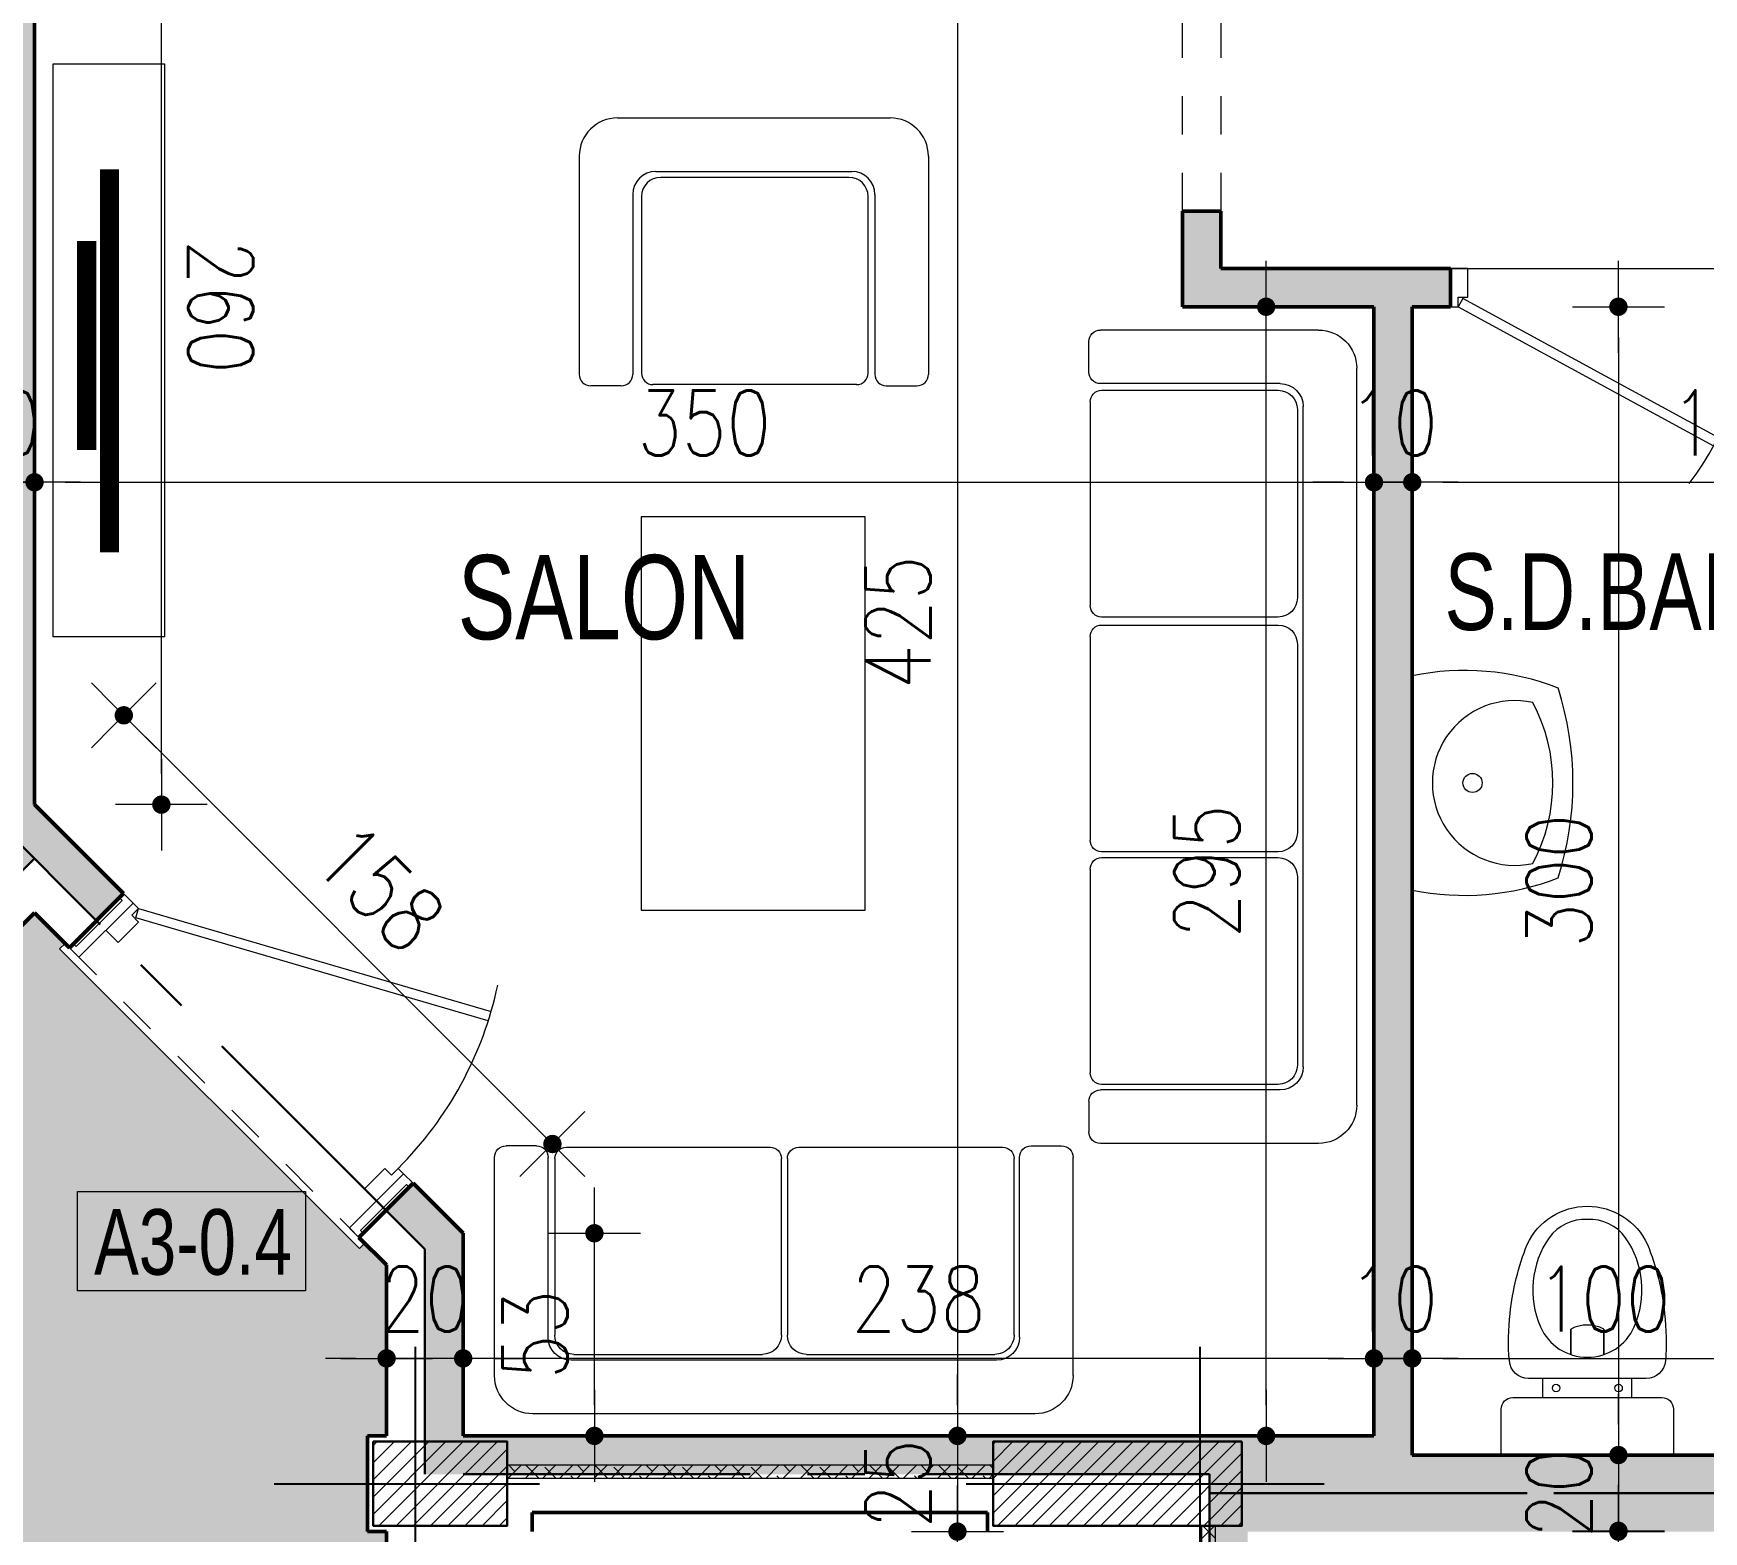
# Model space of a CAD drawing. Header units: millimetres. Extents: x 906 to 2589, y -1235 to -637.
# Drawn here: x 2558.04 to 2562.404, y -1218.864 to -1214.95 of the extents above; entities that cross this region are included whole.
import ezdxf
from ezdxf.enums import TextEntityAlignment as Align

# ---------------------------------------------------------------- set-up
doc = ezdxf.new("R2010")
doc.units = ezdxf.units.MM
doc.linetypes.add('AXES', pattern=[2, 1.25, -0.25, 0.25, -0.25])
doc.linetypes.add('HIDDEN', pattern=[0.375, 0.25, -0.125])
doc.layers.get('DEFPOINTS').update_dxf_attribs({"color": 255, "lineweight": 13})
for name, color, linetype, lineweight in [('A-signe', 7, 'Continuous', 9), ('APPUITS', 7, 'Continuous', 18), ('AXE LIMITE', 1, 'AXES', 30), ('DIM.', 4, 'Continuous', 25), ('DOUBLE CLOISON', 41, 'Continuous', 13), ('HALL + COULOIR -HATCH', 71, 'Continuous', 15), ('interrompu', 7, 'HIDDEN', 15), ('MENUISERIE', 7, 'Continuous', 13), ('MEUBLE', 35, 'Continuous', 15), ('MUR 0.5', 7, 'Continuous', 50), ('POTEAUX ARCH', 7, 'Continuous', 30), ('POTEAUX HACHURE', 7, 'Continuous', 15), ('SANITAIRE', 7, 'Continuous', 15), ('TEXTE', 7, 'Continuous', 20)]:
    doc.layers.add(name, color=color, linetype=linetype, lineweight=lineweight)
for name, color, linetype in [('AXE', 7, 'AXES'), ('TEINTE 1', 30, 'Continuous'), ('TEINTE 2', 3, 'Continuous'), ('TEINTE 6', 181, 'Continuous'), ('TEINTE SC', 254, 'Continuous')]:
    doc.layers.add(name, color=color, linetype=linetype)
doc.styles.add('atef', font='romans.shx', dxfattribs={"width": 0.8})
doc.styles.add('STYLE4', font='swisscl.ttf')
doc.dimstyles.new('COTEXT', dxfattribs={"dimscale": 0, "dimtxt": 0.17, "dimasz": 0.08, "dimexe": 0.015, "dimexo": 0.015, "dimgap": 0.07, "dimtad": 1, "dimdec": 0, "dimlfac": 100, "dimzin": 0, "dimdsep": 46, "dimtxsty": 'atef', "dimblk": 'SIG2', "dimcen": 0.15, "dimse1": 1, "dimse2": 1, "dimclrd": 256, "dimclre": 6, "dimclrt": 2, "dimadec": 0, "dimazin": 0, "dimtfac": 0.5, "dimtdec": 0, "dimtix": 1, "dimtmove": 2, "dimatfit": 1, "dimldrblk": 'SIG2', "dimfxl": 0.18, "dimtolj": 1, "dimtzin": 0, "dimlwd": 18, "dimarcsym": 0})

# ---------------------------------------------------------------- blocks, each defined once
blk = doc.blocks.new('PORTE')
at = {"layer": 'MENUISERIE'}
for p, q in [((0.02, 0), (0.8619, 0.4613)), ((0.8736, 0.4392), (0.0325, -0.0217)), ((0.0325, -0.0217), (0.02, 0))]:
    blk.add_line(p, q, dxfattribs=at)
for points in [[(0, 0), (0.02, 0), (0.02, -0.025), (0.045, -0.025), (0.045, -0.1), (0, -0.1)], [(1, 0), (0.98, 0), (0.98, -0.025), (0.955, -0.025), (0.955, -0.1), (1, -0.1)]]:
    blk.add_lwpolyline(points, dxfattribs=at)
blk.add_arc((0.02, 0), 0.96, 360, 32.9567, dxfattribs=at)
blk = doc.blocks.new('PORTE 1.00')
at = {"layer": 'MENUISERIE'}
blk.add_blockref('PORTE', (0, 0), dxfattribs=at)
blk = doc.blocks.new('P - 0.80')
at = {"layer": 'MENUISERIE'}
for points in [[(-0.6991, 0.3412), (-0.0325, -0.0217), (-0.02, 0), (-0.6875, 0.3633)], [(-0.8, 0), (-0.78, 0), (-0.78, -0.025), (-0.755, -0.025), (-0.755, -0.1), (-0.8, -0.1)], [(0, 0), (-0.02, 0), (-0.02, -0.025), (-0.045, -0.025), (-0.045, -0.1), (0, -0.1)]]:
    blk.add_lwpolyline(points, dxfattribs=at)
blk.add_arc((-0.02, 0), 0.76, 142.5454, 180, dxfattribs=at)
blk = doc.blocks.new('CUVETTE -2')
at = {"layer": 'SANITAIRE'}
for p, q in [((0.1089, 0.15), (0.1089, 0.2)), ((0.3411, 0.15), (0.3411, 0.2))]:
    blk.add_line(p, q, dxfattribs=at)
at = {"layer": 'SANITAIRE', "flags": 128}
for points in [[(0.068, 0.5503, -0.290899), (0.225, 0.6501)], [(0.225, 0.6154, 0.251168), (0.1249, 0.5678)], [(0.225, 0.6501, -0.290899), (0.382, 0.5503)], [(0.3251, 0.5678, 0.251168), (0.225, 0.6154)], [(0.1249, 0.5678, 0.259575), (0.1024, 0.335)], [(0.3476, 0.335, 0.259575), (0.3251, 0.5678)], [(0.0232, 0.3699, -0.068521), (0.068, 0.5503)], [(0.382, 0.5503, -0.068521), (0.4268, 0.3699)], [(0.0212, 0.2458, -0.05039), (0.0232, 0.3699)], [(0.4268, 0.3699, -0.05039), (0.4288, 0.2458)], [(0.1024, 0.335, 0.300692), (0.225, 0.2557)], [(0.225, 0.2557, 0.300692), (0.3476, 0.335)], [(0.379, 0.2), (0.071, 0.2, -0.39005), (0.0212, 0.2458)], [(0.4288, 0.2458, -0.39005), (0.379, 0.2)], [(0.45, 0), (0, 0), (0, 0.12, -0.414214), (0.03, 0.15)], [(0.03, 0.15), (0.42, 0.15, -0.414214), (0.45, 0.12)]]:
    blk.add_lwpolyline(points, format="xyb", dxfattribs=at)
at = {"layer": 'SANITAIRE'}
for points in [[(0.1819, 0.3292), (0.1819, 0.3292), (0.1819, 0.2625), (0.1819, 0.2625)], [(0.2681, 0.3292), (0.2681, 0.3292), (0.2681, 0.2625), (0.2681, 0.2625)]]:
    blk.add_lwpolyline(points, close=True, dxfattribs=at)
at = {"layer": 'SANITAIRE', "flags": 128}
blk.add_lwpolyline([(0.45, 0.12), (0.45, 0)], dxfattribs=at)
at = {"layer": 'SANITAIRE'}
for centre in [(0.1434, 0.175), (0.3066, 0.175)]:
    blk.add_circle(centre, 0.00977, dxfattribs=at)
blk.add_arc((0.225, 0.246), 0.0937, 62.6078, 117.3922, dxfattribs=at)
blk = doc.blocks.new('L.MAIN 56-46')
at = {"layer": 'SANITAIRE', "linetype": 'Continuous'}
blk.add_line((0, 0), (0, 0.56), dxfattribs=at)
blk.add_circle((-0.1575, 0.28), 0.025, dxfattribs=at)
for centre, radius, start, end in [((-0.1365, -0.1054), 0.6792, 78.4082, 111.1055), ((0.3903, 0.2801), 0.8103, 162.1661, 197.8338), ((0.0788, 0.28), 0.4463, 151.9275, 208.0725), ((-0.2678, 0.28), 0.2153, 257.3196, 102.6804), ((-0.1365, 0.6605), 0.6744, 248.7374, 281.6753)]:
    blk.add_arc(centre, radius, start, end, dxfattribs=at)
blk = doc.blocks.new('SIG2')
at = {"layer": 'A-signe'}
for p, q in [((0, 1.5), (0, 0.5)), ((-1.5, 0), (-0.5, 0)), ((-0.5, 0), (0.5, 0)), ((0, 0.5), (0, -0.5)), ((0.5, 0), (1.5, 0)), ((0, -0.5), (0, -1.5))]:
    blk.add_line(p, q, dxfattribs=at)
at = {"layer": 'A-signe', "const_width": 0.3}
blk.add_lwpolyline([(-0.15, 0, 1), (0.15, 0, 1)], format="xyb", close=True, dxfattribs=at)
blk = doc.blocks.new('*D1092')
at = {"layer": 'DEFPOINTS', "color": 0, "transparency": 16777216}
for p in [(2560.4543, -1214.364), (2560.4544, -1218.614), (2560.4544, -1218.614)]:
    blk.add_point(p, dxfattribs=at)
at = {"layer": 'DIM.', "lineweight": 18, "transparency": 16777216}
blk.add_line((2560.4544, -1214.444), (2560.4544, -1218.534), dxfattribs=at)
at = {"layer": 'DIM.', "lineweight": 18, "transparency": 16777216, "xscale": 0.08, "yscale": 0.08, "zscale": 0.08}
for p, rotation in [((2560.4544, -1214.364), 90), ((2560.4544, -1218.614), 270)]:
    blk.add_blockref('SIG2', p, dxfattribs=dict(at, rotation=rotation))
at = {"layer": 'DIM.', "color": 2, "transparency": 16777216, "insert": (2560.2994, -1216.489), "char_height": 0.17, "attachment_point": 5, "rotation": 90, "style": 'atef'}
blk.add_mtext('\\A1;425', dxfattribs=at)
blk = doc.blocks.new('*D1099')
at = {"layer": 'DEFPOINTS', "color": 0, "transparency": 16777216}
for p in [(2562.2757, -1215.664), (2561.0779, -1218.664), (2562.1815, -1218.664)]:
    blk.add_point(p, dxfattribs=at)
at = {"layer": 'DIM.', "lineweight": 18, "transparency": 16777216}
blk.add_line((2562.1815, -1215.744), (2562.1815, -1218.584), dxfattribs=at)
at = {"layer": 'DIM.', "lineweight": 18, "transparency": 16777216, "xscale": 0.08, "yscale": 0.08, "zscale": 0.08}
for p, rotation in [((2562.1815, -1215.664), 90), ((2562.1815, -1218.664), 270)]:
    blk.add_blockref('SIG2', p, dxfattribs=dict(at, rotation=rotation))
at = {"layer": 'DIM.', "color": 2, "transparency": 16777216, "insert": (2562.0265, -1217.164), "char_height": 0.17, "attachment_point": 5, "rotation": 90, "style": 'atef'}
blk.add_mtext('\\A1;300', dxfattribs=at)
blk = doc.blocks.new('*D1100')
at = {"layer": 'DEFPOINTS', "color": 0, "transparency": 16777216}
for p in [(2561.6009, -1218.664), (2561.6618, -1218.864), (2562.1815, -1218.864)]:
    blk.add_point(p, dxfattribs=at)
at = {"layer": 'DIM.', "lineweight": 18, "transparency": 16777216}
for p, q in [((2562.1815, -1218.584), (2562.1815, -1218.504)), ((2562.1815, -1218.664), (2562.1815, -1218.864)), ((2562.1815, -1218.944), (2562.1815, -1219.024))]:
    blk.add_line(p, q, dxfattribs=at)
at = {"layer": 'DIM.', "lineweight": 18, "transparency": 16777216, "xscale": 0.08, "yscale": 0.08, "zscale": 0.08}
for p, rotation in [((2562.1815, -1218.664), 270), ((2562.1815, -1218.864), 90)]:
    blk.add_blockref('SIG2', p, dxfattribs=dict(at, rotation=rotation))
at = {"layer": 'DIM.', "color": 2, "transparency": 16777216, "insert": (2562.0265, -1218.764), "char_height": 0.17, "attachment_point": 5, "rotation": 90, "style": 'atef'}
blk.add_mtext('\\A1;20', dxfattribs=at)
blk = doc.blocks.new('*D1101')
at = {"layer": 'DEFPOINTS', "color": 0, "transparency": 16777216}
for p in [(2561.6618, -1218.862), (2562.1815, -1222.9741), (2564.3397, -1222.9741)]:
    blk.add_point(p, dxfattribs=at)
at = {"layer": 'DIM.', "lineweight": 18, "transparency": 16777216}
blk.add_line((2562.1815, -1218.942), (2562.1815, -1222.8941), dxfattribs=at)
at = {"layer": 'DIM.', "lineweight": 18, "transparency": 16777216, "xscale": 0.08, "yscale": 0.08, "zscale": 0.08}
for p, rotation in [((2562.1815, -1218.862), 90), ((2562.1815, -1222.9741), 270)]:
    blk.add_blockref('SIG2', p, dxfattribs=dict(at, rotation=rotation))
at = {"layer": 'DIM.', "color": 2, "transparency": 16777216, "insert": (2562.0265, -1220.9181), "char_height": 0.17, "attachment_point": 5, "rotation": 90, "style": 'atef'}
blk.add_mtext('\\A1;411', dxfattribs=at)
blk = doc.blocks.new('*D1219')
at = {"layer": 'DEFPOINTS', "color": 0, "transparency": 16777216}
for p in [(2558.0428, -1216.1226), (2557.8428, -1216.4353), (2558.0428, -1216.497)]:
    blk.add_point(p, dxfattribs=at)
at = {"layer": 'DIM.', "lineweight": 18, "transparency": 16777216}
for p, q in [((2557.7628, -1216.1226), (2557.6828, -1216.1226)), ((2557.8428, -1216.1226), (2558.0428, -1216.1226)), ((2558.1228, -1216.1226), (2558.2028, -1216.1226))]:
    blk.add_line(p, q, dxfattribs=at)
at = {"layer": 'DIM.', "lineweight": 18, "transparency": 16777216, "xscale": 0.08, "yscale": 0.08, "zscale": 0.08}
blk.add_blockref('SIG2', (2557.8428, -1216.1226), dxfattribs=at)
at = {"layer": 'DIM.', "lineweight": 18, "transparency": 16777216, "xscale": 0.08, "yscale": 0.08, "zscale": 0.08, "rotation": 180}
blk.add_blockref('SIG2', (2558.0428, -1216.1226), dxfattribs=at)
at = {"layer": 'DIM.', "color": 2, "transparency": 16777216, "insert": (2557.9428, -1215.9676), "char_height": 0.17, "attachment_point": 5, "style": 'atef'}
blk.add_mtext('\\A1;20', dxfattribs=at)
blk = doc.blocks.new('*D1220')
at = {"layer": 'DEFPOINTS', "color": 0, "transparency": 16777216}
for p in [(2561.5428, -1215.664), (2561.5428, -1216.1226), (2558.0428, -1216.497)]:
    blk.add_point(p, dxfattribs=at)
at = {"layer": 'DIM.', "lineweight": 18, "transparency": 16777216}
blk.add_line((2558.1228, -1216.1226), (2561.4628, -1216.1226), dxfattribs=at)
at = {"layer": 'DIM.', "lineweight": 18, "transparency": 16777216, "xscale": 0.08, "yscale": 0.08, "zscale": 0.08, "rotation": 180}
blk.add_blockref('SIG2', (2558.0428, -1216.1226), dxfattribs=at)
at = {"layer": 'DIM.', "lineweight": 18, "transparency": 16777216, "xscale": 0.08, "yscale": 0.08, "zscale": 0.08}
blk.add_blockref('SIG2', (2561.5428, -1216.1226), dxfattribs=at)
at = {"layer": 'DIM.', "color": 2, "transparency": 16777216, "insert": (2559.7928, -1215.9676), "char_height": 0.17, "attachment_point": 5, "style": 'atef'}
blk.add_mtext('\\A1;350', dxfattribs=at)
blk = doc.blocks.new('*D1221')
at = {"layer": 'DEFPOINTS', "color": 0, "transparency": 16777216}
for p in [(2561.5428, -1215.664), (2561.6428, -1215.664), (2561.6428, -1216.1226)]:
    blk.add_point(p, dxfattribs=at)
at = {"layer": 'DIM.', "lineweight": 18, "transparency": 16777216}
for p, q in [((2561.4628, -1216.1226), (2561.3828, -1216.1226)), ((2561.5428, -1216.1226), (2561.6428, -1216.1226)), ((2561.7228, -1216.1226), (2561.8028, -1216.1226))]:
    blk.add_line(p, q, dxfattribs=at)
at = {"layer": 'DIM.', "lineweight": 18, "transparency": 16777216, "xscale": 0.08, "yscale": 0.08, "zscale": 0.08}
blk.add_blockref('SIG2', (2561.5428, -1216.1226), dxfattribs=at)
at = {"layer": 'DIM.', "lineweight": 18, "transparency": 16777216, "xscale": 0.08, "yscale": 0.08, "zscale": 0.08, "rotation": 180}
blk.add_blockref('SIG2', (2561.6428, -1216.1226), dxfattribs=at)
at = {"layer": 'DIM.', "color": 2, "transparency": 16777216, "insert": (2561.5928, -1215.9676), "char_height": 0.17, "attachment_point": 5, "style": 'atef'}
blk.add_mtext('\\A1;10', dxfattribs=at)
blk = doc.blocks.new('*D1146')
at = {"layer": 'DEFPOINTS', "color": 0, "transparency": 16777216}
for p in [(2562.6428, -1218.4115), (2561.6428, -1218.664), (2562.6428, -1218.664)]:
    blk.add_point(p, dxfattribs=at)
at = {"layer": 'DIM.', "lineweight": 18, "transparency": 16777216}
blk.add_line((2561.7228, -1218.4115), (2562.5628, -1218.4115), dxfattribs=at)
at = {"layer": 'DIM.', "lineweight": 18, "transparency": 16777216, "xscale": 0.08, "yscale": 0.08, "zscale": 0.08, "rotation": 180}
blk.add_blockref('SIG2', (2561.6428, -1218.4115), dxfattribs=at)
at = {"layer": 'DIM.', "lineweight": 18, "transparency": 16777216, "xscale": 0.08, "yscale": 0.08, "zscale": 0.08}
blk.add_blockref('SIG2', (2562.6428, -1218.4115), dxfattribs=at)
at = {"layer": 'DIM.', "color": 2, "transparency": 16777216, "insert": (2562.1428, -1218.2565), "char_height": 0.17, "attachment_point": 5, "style": 'atef'}
blk.add_mtext('\\A1;100', dxfattribs=at)
blk = doc.blocks.new('*D1151')
at = {"layer": 'DEFPOINTS', "color": 0, "transparency": 16777216}
for p in [(2560.654, -1218.614), (2560.4544, -1218.864), (2560.654, -1218.864)]:
    blk.add_point(p, dxfattribs=at)
at = {"layer": 'DIM.', "lineweight": 18, "transparency": 16777216}
for p, q in [((2560.4544, -1218.534), (2560.4544, -1218.454)), ((2560.4544, -1218.614), (2560.4544, -1218.864)), ((2560.4544, -1218.944), (2560.4544, -1219.024))]:
    blk.add_line(p, q, dxfattribs=at)
at = {"layer": 'DIM.', "lineweight": 18, "transparency": 16777216, "xscale": 0.08, "yscale": 0.08, "zscale": 0.08}
for p, rotation in [((2560.4544, -1218.614), 270), ((2560.4544, -1218.864), 90)]:
    blk.add_blockref('SIG2', p, dxfattribs=dict(at, rotation=rotation))
at = {"layer": 'DIM.', "color": 2, "transparency": 16777216, "insert": (2560.2994, -1218.739), "char_height": 0.17, "attachment_point": 5, "rotation": 90, "style": 'atef'}
blk.add_mtext('\\A1;25', dxfattribs=at)
blk = doc.blocks.new('*D1281')
at = {"layer": 'DEFPOINTS', "color": 0, "transparency": 16777216}
for p in [(2563.3428, -1216.1226), (2561.6428, -1216.4564), (2563.3428, -1216.4564)]:
    blk.add_point(p, dxfattribs=at)
at = {"layer": 'DIM.', "lineweight": 18, "transparency": 16777216}
blk.add_line((2561.7228, -1216.1226), (2563.2628, -1216.1226), dxfattribs=at)
at = {"layer": 'DIM.', "lineweight": 18, "transparency": 16777216, "xscale": 0.08, "yscale": 0.08, "zscale": 0.08, "rotation": 180}
blk.add_blockref('SIG2', (2561.6428, -1216.1226), dxfattribs=at)
at = {"layer": 'DIM.', "lineweight": 18, "transparency": 16777216, "xscale": 0.08, "yscale": 0.08, "zscale": 0.08}
blk.add_blockref('SIG2', (2563.3428, -1216.1226), dxfattribs=at)
at = {"layer": 'DIM.', "color": 2, "transparency": 16777216, "insert": (2562.4928, -1215.9676), "char_height": 0.17, "attachment_point": 5, "style": 'atef'}
blk.add_mtext('\\A1;170', dxfattribs=at)
blk = doc.blocks.new('*D1168')
at = {"layer": 'DEFPOINTS', "color": 0, "transparency": 16777216}
for p in [(2560.4544, -1218.864), (2560.4944, -1218.864), (2560.4943, -1220.664)]:
    blk.add_point(p, dxfattribs=at)
at = {"layer": 'DIM.', "lineweight": 18, "transparency": 16777216}
blk.add_line((2560.4544, -1220.584), (2560.4544, -1218.944), dxfattribs=at)
at = {"layer": 'DIM.', "lineweight": 18, "transparency": 16777216, "xscale": 0.08, "yscale": 0.08, "zscale": 0.08}
for p, rotation in [((2560.4544, -1218.864), 90), ((2560.4544, -1220.664), 270)]:
    blk.add_blockref('SIG2', p, dxfattribs=dict(at, rotation=rotation))
at = {"layer": 'DIM.', "color": 2, "transparency": 16777216, "insert": (2560.2994, -1219.764), "char_height": 0.17, "attachment_point": 5, "rotation": 90, "style": 'atef'}
blk.add_mtext('\\A1;180', dxfattribs=at)
blk = doc.blocks.new('*D1314')
at = {"layer": 'DEFPOINTS', "color": 0, "transparency": 16777216}
for p in [(2561.5428, -1218.4115), (2561.5428, -1218.614), (2561.6428, -1218.664)]:
    blk.add_point(p, dxfattribs=at)
at = {"layer": 'DIM.', "lineweight": 18, "transparency": 16777216}
for p, q in [((2561.4628, -1218.4115), (2561.3828, -1218.4115)), ((2561.6428, -1218.4115), (2561.5428, -1218.4115)), ((2561.7228, -1218.4115), (2561.8028, -1218.4115))]:
    blk.add_line(p, q, dxfattribs=at)
at = {"layer": 'DIM.', "lineweight": 18, "transparency": 16777216, "xscale": 0.08, "yscale": 0.08, "zscale": 0.08}
blk.add_blockref('SIG2', (2561.5428, -1218.4115), dxfattribs=at)
at = {"layer": 'DIM.', "lineweight": 18, "transparency": 16777216, "xscale": 0.08, "yscale": 0.08, "zscale": 0.08, "rotation": 180}
blk.add_blockref('SIG2', (2561.6428, -1218.4115), dxfattribs=at)
at = {"layer": 'DIM.', "color": 2, "transparency": 16777216, "insert": (2561.5928, -1218.2565), "char_height": 0.17, "attachment_point": 5, "style": 'atef'}
blk.add_mtext('\\A1;10', dxfattribs=at)
blk = doc.blocks.new('*D1315')
at = {"layer": 'DEFPOINTS', "color": 0, "transparency": 16777216}
for p in [(2559.1628, -1218.3493), (2559.1628, -1218.4115), (2561.5428, -1218.614)]:
    blk.add_point(p, dxfattribs=at)
at = {"layer": 'DIM.', "lineweight": 18, "transparency": 16777216}
blk.add_line((2561.4628, -1218.4115), (2559.2428, -1218.4115), dxfattribs=at)
at = {"layer": 'DIM.', "lineweight": 18, "transparency": 16777216, "xscale": 0.08, "yscale": 0.08, "zscale": 0.08, "rotation": 180}
blk.add_blockref('SIG2', (2559.1628, -1218.4115), dxfattribs=at)
at = {"layer": 'DIM.', "lineweight": 18, "transparency": 16777216, "xscale": 0.08, "yscale": 0.08, "zscale": 0.08}
blk.add_blockref('SIG2', (2561.5428, -1218.4115), dxfattribs=at)
at = {"layer": 'DIM.', "color": 2, "transparency": 16777216, "insert": (2560.3528, -1218.2565), "char_height": 0.17, "attachment_point": 5, "style": 'atef'}
blk.add_mtext('\\A1;238', dxfattribs=at)
blk = doc.blocks.new('*D1316')
at = {"layer": 'DEFPOINTS', "color": 0, "transparency": 16777216}
for p in [(2558.9628, -1218.2361), (2559.1628, -1218.3493), (2558.9628, -1218.4115)]:
    blk.add_point(p, dxfattribs=at)
at = {"layer": 'DIM.', "lineweight": 18, "transparency": 16777216}
for p, q in [((2558.8828, -1218.4115), (2558.8028, -1218.4115)), ((2559.1628, -1218.4115), (2558.9628, -1218.4115)), ((2559.2428, -1218.4115), (2559.3228, -1218.4115))]:
    blk.add_line(p, q, dxfattribs=at)
at = {"layer": 'DIM.', "lineweight": 18, "transparency": 16777216, "xscale": 0.08, "yscale": 0.08, "zscale": 0.08}
blk.add_blockref('SIG2', (2558.9628, -1218.4115), dxfattribs=at)
at = {"layer": 'DIM.', "lineweight": 18, "transparency": 16777216, "xscale": 0.08, "yscale": 0.08, "zscale": 0.08, "rotation": 180}
blk.add_blockref('SIG2', (2559.1628, -1218.4115), dxfattribs=at)
at = {"layer": 'DIM.', "color": 2, "transparency": 16777216, "insert": (2559.0628, -1218.2565), "char_height": 0.17, "attachment_point": 5, "style": 'atef'}
blk.add_mtext('\\A1;20', dxfattribs=at)
blk = doc.blocks.new('*D1317')
at = {"layer": 'DEFPOINTS', "color": 0, "transparency": 16777216}
for p in [(2559.1628, -1218.0846), (2559.5058, -1218.0846), (2559.1628, -1218.614)]:
    blk.add_point(p, dxfattribs=at)
at = {"layer": 'DIM.', "lineweight": 18, "transparency": 16777216}
blk.add_line((2559.5058, -1218.534), (2559.5058, -1218.1646), dxfattribs=at)
at = {"layer": 'DIM.', "lineweight": 18, "transparency": 16777216, "xscale": 0.08, "yscale": 0.08, "zscale": 0.08}
for p, rotation in [((2559.5058, -1218.0846), 90), ((2559.5058, -1218.614), 270)]:
    blk.add_blockref('SIG2', p, dxfattribs=dict(at, rotation=rotation))
at = {"layer": 'DIM.', "color": 2, "transparency": 16777216, "insert": (2559.3508, -1218.3493), "char_height": 0.17, "attachment_point": 5, "rotation": 90, "style": 'atef'}
blk.add_mtext('\\A1;53', dxfattribs=at)
blk = doc.blocks.new('*D1318')
at = {"layer": 'DEFPOINTS', "color": 0, "transparency": 16777216}
for p in [(2558.2761, -1216.7314), (2558.0428, -1216.9647), (2559.1628, -1218.0846)]:
    blk.add_point(p, dxfattribs=at)
at = {"layer": 'DIM.', "lineweight": 18, "transparency": 16777216}
blk.add_line((2559.3395, -1217.7948), (2558.3326, -1216.788), dxfattribs=at)
at = {"layer": 'DIM.', "lineweight": 18, "transparency": 16777216, "xscale": 0.08, "yscale": 0.08, "zscale": 0.08}
for p, rotation in [((2558.2761, -1216.7314), 135.0000000000058), ((2559.3961, -1217.8514), 315.0000000000058)]:
    blk.add_blockref('SIG2', p, dxfattribs=dict(at, rotation=rotation))
at = {"layer": 'DIM.', "color": 2, "transparency": 16777216, "insert": (2558.9457, -1217.1818), "char_height": 0.17, "attachment_point": 5, "rotation": 315, "style": 'atef'}
blk.add_mtext('\\A1;158', dxfattribs=at)
blk = doc.blocks.new('*D1319')
at = {"layer": 'DEFPOINTS', "color": 0, "transparency": 16777216}
for p in [(2558.0428, -1214.364), (2558.3743, -1214.364), (2558.0428, -1216.9647)]:
    blk.add_point(p, dxfattribs=at)
at = {"layer": 'DIM.', "lineweight": 18, "transparency": 16777216}
blk.add_line((2558.3743, -1216.8847), (2558.3743, -1214.444), dxfattribs=at)
at = {"layer": 'DIM.', "lineweight": 18, "transparency": 16777216, "xscale": 0.08, "yscale": 0.08, "zscale": 0.08}
for p, rotation in [((2558.3743, -1214.364), 90.00006028797864), ((2558.3743, -1216.9647), 270.0000602879787)]:
    blk.add_blockref('SIG2', p, dxfattribs=dict(at, rotation=rotation))
at = {"layer": 'DIM.', "color": 2, "transparency": 16777216, "insert": (2558.5293, -1215.6643), "char_height": 0.17, "attachment_point": 5, "rotation": 270.0001, "style": 'atef'}
blk.add_mtext('\\A1;260', dxfattribs=at)
blk = doc.blocks.new('*D1333')
at = {"layer": 'DEFPOINTS', "color": 0, "transparency": 16777216}
for p in [(2561.261, -1215.664), (2561.5428, -1215.664), (2561.5428, -1218.614)]:
    blk.add_point(p, dxfattribs=at)
at = {"layer": 'DIM.', "lineweight": 18, "transparency": 16777216}
blk.add_line((2561.261, -1218.534), (2561.261, -1215.744), dxfattribs=at)
at = {"layer": 'DIM.', "lineweight": 18, "transparency": 16777216, "xscale": 0.08, "yscale": 0.08, "zscale": 0.08}
for p, rotation in [((2561.261, -1215.664), 90), ((2561.261, -1218.614), 270)]:
    blk.add_blockref('SIG2', p, dxfattribs=dict(at, rotation=rotation))
at = {"layer": 'DIM.', "color": 2, "transparency": 16777216, "insert": (2561.106, -1217.139), "char_height": 0.17, "attachment_point": 5, "rotation": 90, "style": 'atef'}
blk.add_mtext('\\A1;295', dxfattribs=at)
blk = doc.blocks.new('A$C4AA77CC6')
at = {"linetype": 'ByBlock'}
for p, q in [((1.1226, 2.0646), (0, 0.5318)), ((1.8487, 1.5329), (1.1226, 2.0646)), ((1.0926, 2.0237), (1.8187, 1.4919)), ((1.8487, 1.5329), (0.7261, 0)), ((0.5703, 1.3105), (0.9596, 1.0253)), ((0.6745, 0.636), (0.5703, 1.3105)), ((0.9596, 1.0253), (0.6745, 0.636)), ((0.3964, 0.9656), (0.1713, 0.6582)), ((0.6526, 0.778), (0.3964, 0.9656)), ((0.1713, 0.6582), (0.6426, 0.313)), ((1.0112, 0.3894), (0.6745, 0.636)), ((0.7561, 0.041), (0.03, 0.5727)), ((0, 0.5318), (0.7261, 0)), ((0.6426, 0.313), (0.8077, 0.5384))]:
    blk.add_line(p, q, dxfattribs=at)
blk = doc.blocks.new('Sofa3P')
for p, q in [((-0.9625, 0), (0.9625, 0)), ((-1.0625, -0.1), (-1.0625, -0.6699)), ((1.0625, -0.1), (1.0625, -0.6699)), ((-0.8625, -0.14), (0.8625, -0.14)), ((-0.3659, -0.1553), (-0.8582, -0.1553)), ((0.2417, -0.1553), (-0.2505, -0.1553)), ((0.855, -0.1553), (0.3627, -0.1553)), ((-0.9225, -0.2), (-0.9225, -0.6699)), ((-0.9082, -0.2053), (-0.9082, -0.6667)), ((-0.3159, -0.6667), (-0.3159, -0.2053)), ((-0.3005, -0.2053), (-0.3005, -0.6667)), ((0.2917, -0.6667), (0.2917, -0.2053)), ((0.3127, -0.2053), (0.3127, -0.6667)), ((0.905, -0.6667), (0.905, -0.2053)), ((0.9225, -0.2), (0.9225, -0.6699)), ((-0.3459, -0.6967), (-0.8782, -0.6967)), ((0.2617, -0.6967), (-0.2705, -0.6967)), ((0.875, -0.6967), (0.3427, -0.6967)), ((-0.9525, -0.6999), (-1.0325, -0.6999)), ((0.9525, -0.6999), (1.0325, -0.6999))]:
    blk.add_line(p, q)
for centre, radius, start, end in [((-0.9625, -0.1), 0.1, 90, 180), ((0.9625, -0.1), 0.1, 0, 90), ((-0.8625, -0.2), 0.06, 90, 180), ((-0.8582, -0.2053), 0.05, 90, 180), ((-0.3659, -0.2053), 0.05, 0, 90), ((-0.2505, -0.2053), 0.05, 90, 180), ((0.2417, -0.2053), 0.05, 0, 90), ((0.3627, -0.2053), 0.05, 90, 180), ((0.855, -0.2053), 0.05, 0, 90), ((0.8625, -0.2), 0.06, 0, 90), ((-1.0325, -0.6699), 0.03, 180, 270), ((-0.9525, -0.6699), 0.03, 270, 0), ((-0.8782, -0.6667), 0.03, 180, 270), ((-0.3459, -0.6667), 0.03, 270, 0), ((-0.2705, -0.6667), 0.03, 180, 270), ((0.2617, -0.6667), 0.03, 270, 0), ((0.3427, -0.6667), 0.03, 180, 270), ((0.875, -0.6667), 0.03, 270, 0), ((0.9525, -0.6699), 0.03, 180, 270), ((1.0325, -0.6699), 0.03, 270, 0)]:
    blk.add_arc(centre, radius, start, end)
blk = doc.blocks.new('Sofa2P')
for p, q in [((0.6559, 0), (-0.6559, 0)), ((-0.7559, -0.1), (-0.7559, -0.6699)), ((0.7559, -0.1), (0.7559, -0.6699)), ((0.5559, -0.14), (-0.5559, -0.14)), ((-0.5484, -0.1553), (-0.0561, -0.1553)), ((0.0593, -0.1553), (0.5516, -0.1553)), ((-0.6159, -0.2), (-0.6159, -0.6699)), ((-0.5983, -0.6667), (-0.5983, -0.2053)), ((-0.0061, -0.2053), (-0.0061, -0.6667)), ((-0.0061, -0.2053), (-0.0061, -0.6667)), ((0.0093, -0.6667), (0.0093, -0.2053)), ((0.6016, -0.2053), (0.6016, -0.6667)), ((0.6159, -0.2), (0.6159, -0.6699)), ((-0.5684, -0.6967), (-0.0361, -0.6967)), ((0.0393, -0.6967), (0.5716, -0.6967)), ((-0.6459, -0.6999), (-0.7259, -0.6999)), ((0.6459, -0.6999), (0.7259, -0.6999))]:
    blk.add_line(p, q)
for centre, radius, start, end in [((-0.6559, -0.1), 0.1, 90, 180), ((0.6559, -0.1), 0.1, 0, 90), ((-0.5559, -0.2), 0.06, 90, 180), ((-0.5484, -0.2053), 0.05, 90, 180), ((-0.0561, -0.2053), 0.05, 0, 90), ((-0.0561, -0.2053), 0.05, 0, 90), ((0.0593, -0.2053), 0.05, 90, 180), ((0.5516, -0.2053), 0.05, 0, 90), ((0.5559, -0.2), 0.06, 0, 90), ((-0.7259, -0.6699), 0.03, 180, 270), ((-0.6459, -0.6699), 0.03, 270, 0), ((-0.5684, -0.6667), 0.03, 180, 270), ((-0.0361, -0.6667), 0.03, 270, 0), ((-0.0361, -0.6667), 0.03, 270, 0), ((0.0393, -0.6667), 0.03, 180, 270), ((0.5716, -0.6667), 0.03, 270, 0), ((0.6459, -0.6699), 0.03, 180, 270), ((0.7259, -0.6699), 0.03, 270, 0)]:
    blk.add_arc(centre, radius, start, end)
blk = doc.blocks.new('Sofa1P')
for p, q in [((-0.3562, 0), (0.3562, 0)), ((-0.4562, -0.1), (-0.4562, -0.6699)), ((0.4562, -0.1), (0.4562, -0.6699)), ((-0.2563, -0.14), (0.2563, -0.14)), ((0.2487, -0.1553), (-0.2436, -0.1553)), ((-0.3162, -0.2), (-0.3162, -0.6699)), ((-0.2936, -0.2053), (-0.2936, -0.6667)), ((0.2987, -0.6667), (0.2987, -0.2053)), ((0.3162, -0.2), (0.3162, -0.6699)), ((0.2687, -0.6967), (-0.2636, -0.6967)), ((-0.3462, -0.6999), (-0.4262, -0.6999)), ((0.3462, -0.6999), (0.4262, -0.6999))]:
    blk.add_line(p, q)
for centre, radius, start, end in [((-0.3562, -0.1), 0.1, 90, 180), ((0.3562, -0.1), 0.1, 0, 90), ((-0.2563, -0.2), 0.06, 90, 180), ((-0.2436, -0.2053), 0.05, 90, 180), ((0.2487, -0.2053), 0.05, 0, 90), ((0.2563, -0.2), 0.06, 0, 90), ((-0.4262, -0.6699), 0.03, 180, 270), ((-0.3462, -0.6699), 0.03, 270, 0), ((-0.2636, -0.6667), 0.03, 180, 270), ((0.2687, -0.6667), 0.03, 270, 0), ((0.3462, -0.6699), 0.03, 180, 270), ((0.4262, -0.6699), 0.03, 270, 0)]:
    blk.add_arc(centre, radius, start, end)

msp = doc.modelspace()

# ---------------------------------------------------------------- hatches: boundary and pattern name
at = {"layer": 'DOUBLE CLOISON'}
h = msp.add_hatch(dxfattribs=at)
h.set_pattern_fill('ANSI38', color=256, scale=0.01)
h.set_pattern_definition([(45, (1454.255124, -260.17666), (-0.0224506403, 0.0224506403), []), (135, (1454.255124, -260.17666), (-0.0673519209, 0.0224506403), [0.079375, -0.047625])])
h.paths.add_polyline_path([(2559.2779, -1218.6897), (2560.5477, -1218.6897), (2560.5477, -1218.7249), (2559.2779, -1218.7249)])
h = msp.add_hatch(dxfattribs=at)
h.set_pattern_fill('ANSI38', color=256, scale=0.01, angle=-90)
h.set_pattern_definition([(315, (3519.641173, -113.955863), (0.0224506403, 0.0224506403), []), (45, (3519.641173, -113.955863), (0.0224506403, 0.0673519209), [0.079375, -0.047625])])
h.paths.add_polyline_path([(2561.1281, -1218.8488), (2561.1281, -1220.6785), (2561.0929, -1220.6785), (2561.0929, -1218.8488)])
at = {"layer": 'POTEAUX HACHURE'}
h = msp.add_hatch(dxfattribs=at)
h.set_pattern_fill('ANSI31', color=256, scale=0.01)
h.set_pattern_definition([(45, (1528.84714, -318.54865), (-0.0224506403, 0.0224506403), [])])
h.paths.add_polyline_path([(2558.9278, -1218.629), (2559.2779, -1218.629), (2559.2779, -1218.8489), (2558.9278, -1218.8489)])
h = msp.add_hatch(dxfattribs=at)
h.set_pattern_fill('ANSI31', color=256, scale=0.01)
h.set_pattern_definition([(45, (1528.84714, -318.54865), (-0.0224506403, 0.0224506403), [])])
h.paths.add_polyline_path([(2561.1978, -1218.629), (2560.5477, -1218.629), (2560.5477, -1218.8489), (2561.1978, -1218.8489)])
at = {"layer": 'TEINTE 1'}
h = msp.add_hatch(color=256, dxfattribs=at)
h.dxf.hatch_style = 1
h.paths.add_polyline_path([(2558.1476, -1214.014), (2558.0428, -1214.014), (2558.0428, -1212.914), (2557.9427, -1212.914), (2557.9427, -1217.0059), (2558.2048, -1217.268), (2558.2755, -1217.1973), (2558.0428, -1216.9647), (2558.0428, -1214.364), (2558.1476, -1214.364)])
h = msp.add_hatch(color=256, dxfattribs=at)
h.dxf.hatch_style = 1
h.paths.add_polyline_path([(2562.8428, -1218.664), (2562.8428, -1218.564), (2562.6428, -1218.564), (2562.6428, -1218.664), (2561.6428, -1218.664), (2561.6428, -1215.664), (2561.7428, -1215.664), (2561.7428, -1215.564), (2561.1428, -1215.564), (2561.1428, -1215.414), (2561.0428, -1215.414), (2561.0428, -1215.664), (2561.5428, -1215.664), (2561.5428, -1218.614), (2559.1628, -1218.614), (2559.1628, -1218.0846), (2559.0321, -1217.9539), (2558.9614, -1218.0246), (2559.0628, -1218.1261), (2559.0628, -1218.714), (2561.1128, -1218.714), (2561.1128, -1218.764), (2562.8428, -1218.764)])
at = {"layer": 'TEINTE 2'}
h = msp.add_hatch(color=256, dxfattribs=at)
h.dxf.hatch_style = 1
h.paths.add_polyline_path([(2564.2428, -1217.564), (2564.5561, -1217.564), (2564.5561, -1217.464), (2564.0428, -1217.464), (2564.0428, -1218.664), (2562.8428, -1218.664), (2562.8428, -1218.664), (2562.8428, -1218.764), (2561.1128, -1218.764), (2561.1128, -1221.3499), (2561.2128, -1221.3499), (2561.2128, -1218.864), (2564.2428, -1218.864)])
at = {"layer": 'TEINTE 6'}
h = msp.add_hatch(color=256, dxfattribs=at)
h.dxf.hatch_style = 1
h.paths.add_polyline_path([(2557.9428, -1212.914), (2557.8428, -1212.914), (2557.8428, -1214.014), (2557.7063, -1214.014), (2557.7063, -1214.364), (2557.8428, -1214.364), (2557.8428, -1217.1644), (2557.8099, -1217.1973), (2557.8806, -1217.268), (2558.0428, -1217.1059), (2557.9428, -1217.0059)])
at = {"layer": 'TEINTE SC'}
h = msp.add_hatch(color=256, dxfattribs=at)
h.dxf.hatch_style = 1
h.paths.add_polyline_path([(2556.1628, -1222.864), (2557.5128, -1221.514), (2557.5128, -1219.873), (2557.0128, -1219.873), (2557.0128, -1219.448), (2557.0328, -1219.448), (2557.0328, -1218.4126), (2557.0128, -1218.4126), (2557.0128, -1218.2772), (2557.1796, -1218.1104), (2557.1938, -1218.1246), (2557.9769, -1217.3414), (2557.9628, -1217.3272), (2558.0427, -1217.2474), (2558.1225, -1217.3272), (2558.1084, -1217.3414), (2558.8916, -1218.1246), (2558.9057, -1218.1104), (2558.9628, -1218.1675), (2558.9628, -1218.614), (2558.9128, -1218.614), (2558.9128, -1218.864), (2558.9628, -1218.864), (2558.9628, -1220.664), (2558.9128, -1220.664), (2558.9128, -1220.914), (2559.2628, -1221.264), (2561.0128, -1221.264), (2561.0128, -1221.3286), (2560.9928, -1221.3286), (2560.9928, -1222.4362), (2561.0128, -1222.4362), (2561.0128, -1222.5261), (2559.8235, -1222.5261), (2559.6615, -1222.6855), (2559.3709, -1222.9761), (2558.5128, -1223.8342), (2558.463, -1223.8342), (2558.463, -1224.6142), (2558.5128, -1224.6142), (2558.5128, -1225.211), (2558.4928, -1225.211), (2558.4928, -1226.3186), (2558.5128, -1226.3186), (2558.5128, -1227.534), (2556.2128, -1227.534), (2556.2128, -1226.5795), (2556.1628, -1226.5795), (2556.1628, -1226.5467), (2556.1828, -1226.5467), (2556.1828, -1225.5113), (2556.1628, -1225.5113), (2556.1628, -1225.0558), (2556.1828, -1225.0558), (2556.1828, -1224.1182), (2556.1628, -1224.1182), (2556.1628, -1223.8558), (2556.1828, -1223.8558), (2556.1828, -1222.9182), (2556.1628, -1222.9182)])

# ---------------------------------------------------------------- linework, layer by layer
at = {"layer": 'APPUITS'}
msp.add_lwpolyline([(2558.1225, -1217.3272), (2558.1084, -1217.3414), (2558.8916, -1218.1246), (2558.9057, -1218.1104)], dxfattribs=at)
at = {"layer": 'AXE'}
for p, q in [((2559.0375, -1218.3809), (2559.0375, -1219.0839)), ((2561.0878, -1218.3809), (2561.0878, -1219.0839)), ((2558.6692, -1218.739), (2559.3624, -1218.739)), ((2560.4769, -1218.739), (2561.4127, -1218.739))]:
    msp.add_line(p, q, dxfattribs=at)
at = {"layer": 'AXE LIMITE', "ltscale": 0.6}
for points in [[(2550.6628, -1220.614), (2553.5128, -1220.614), (2553.5128, -1218.114), (2557.0346, -1218.114), (2558.0428, -1217.1059), (2557.9428, -1217.0059), (2557.9428, -1212.914)], [(2562.8428, -1218.664), (2562.8428, -1218.764), (2561.1128, -1218.764), (2561.1128, -1218.714), (2559.0628, -1218.714), (2559.0628, -1218.1261), (2557.9427, -1217.0059), (2557.9427, -1212.914)], [(2566.9879, -1225.434), (2566.9879, -1225.5761), (2563.2128, -1225.5761), (2563.2128, -1223.0761), (2561.1128, -1223.0761), (2561.1128, -1218.764), (2562.8428, -1218.764), (2562.8428, -1218.664)]]:
    msp.add_lwpolyline(points, dxfattribs=at)
at = {"layer": 'DOUBLE CLOISON', "elevation": 0}
for points in [[(2559.2779, -1218.6897), (2560.5477, -1218.6897), (2560.5477, -1218.7249), (2559.2779, -1218.7249)], [(2561.1281, -1218.8488), (2561.1281, -1220.6785), (2561.0929, -1220.6785), (2561.0929, -1218.8488)]]:
    msp.add_lwpolyline(points, close=True, dxfattribs=at)
at = {"layer": 'HALL + COULOIR -HATCH', "linetype": 'Continuous'}
msp.add_lwpolyline([(2557.9628, -1217.3272), (2558.0427, -1217.2474), (2558.1225, -1217.3272), (2558.1084, -1217.3414), (2558.8916, -1218.1246), (2558.9057, -1218.1104), (2558.9628, -1218.1675), (2558.9628, -1218.614), (2558.9128, -1218.614), (2558.9128, -1218.864), (2558.9628, -1218.864), (2558.9628, -1220.664), (2558.9128, -1220.664), (2558.9128, -1220.914), (2559.2628, -1221.264), (2561.0128, -1221.264), (2561.0128, -1221.3286), (2560.9928, -1221.3286), (2560.9928, -1222.4362)], dxfattribs=at)
at = {"layer": 'interrompu', "ltscale": 0.2}
for p, q in [((2561.0428, -1215.414), (2561.0428, -1214.514)), ((2561.1428, -1214.514), (2561.1428, -1215.414)), ((2558.134, -1217.3387), (2558.8906, -1218.0953))]:
    msp.add_line(p, q, dxfattribs=at)
at = {"layer": 'MENUISERIE'}
msp.add_line((2561.7428, -1215.564), (2562.5428, -1215.564), dxfattribs=at)
for points in [[(2558.2755, -1217.1973), (2558.3002, -1217.2221), (2558.1588, -1217.3635), (2558.134, -1217.3387), (2558.1446, -1217.3281), (2558.1517, -1217.3352), (2558.2719, -1217.215), (2558.2649, -1217.2079)], [(2559.0321, -1217.9539), (2559.0073, -1217.9292), (2558.8659, -1218.0706), (2558.8906, -1218.0953), (2558.9013, -1218.0847), (2558.8942, -1218.0777), (2559.0144, -1217.9574), (2559.0215, -1217.9645)]]:
    msp.add_lwpolyline(points, close=True, dxfattribs=at)
at = {"layer": 'MEUBLE'}
for points in [[(2558.0919, -1216.5261), (2558.0919, -1215.0293), (2558.3822, -1215.0293), (2558.3822, -1216.5261)], [(2560.2129, -1216.2129), (2559.628, -1216.2129), (2559.628, -1217.2407), (2560.2129, -1217.2407)]]:
    msp.add_lwpolyline(points, close=True, dxfattribs=at)
at = {"layer": 'MEUBLE', "const_width": 0.05}
for points in [[(2558.2389, -1215.3052), (2558.2389, -1216.3052)], [(2558.1791, -1215.4922), (2558.1791, -1216.0382)]]:
    msp.add_lwpolyline(points, dxfattribs=at)
at = {"layer": 'MUR 0.5'}
for p, q in [((2558.0428, -1214.364), (2558.0428, -1216.9647)), ((2561.0428, -1215.414), (2561.0428, -1215.664)), ((2561.0428, -1215.414), (2561.1428, -1215.414)), ((2561.1428, -1215.414), (2561.1428, -1215.564)), ((2561.7428, -1215.564), (2561.1428, -1215.564)), ((2561.7428, -1215.664), (2561.7428, -1215.564)), ((2561.5428, -1215.664), (2561.0428, -1215.664)), ((2561.5428, -1215.664), (2561.5428, -1218.614)), ((2561.6428, -1215.664), (2561.6428, -1218.664)), ((2561.7428, -1215.664), (2561.6428, -1215.664)), ((2558.0428, -1216.9647), (2558.2755, -1217.1973)), ((2558.2755, -1217.1973), (2558.134, -1217.3387)), ((2557.9513, -1217.3387), (2558.0427, -1217.2474)), ((2558.134, -1217.3387), (2558.0427, -1217.2474)), ((2559.0321, -1217.9539), (2558.8906, -1218.0953)), ((2559.0321, -1217.9539), (2559.1628, -1218.0846)), ((2559.1628, -1218.614), (2559.1628, -1218.0846)), ((2558.8906, -1218.0953), (2558.9628, -1218.1675)), ((2558.9628, -1218.614), (2558.9628, -1218.1675)), ((2558.9628, -1218.614), (2558.9128, -1218.614)), ((2558.9128, -1218.614), (2558.9128, -1218.8639)), ((2561.5428, -1218.614), (2559.1628, -1218.614)), ((2559.1628, -1218.614), (2559.3429, -1218.614)), ((2562.6428, -1218.664), (2561.6428, -1218.664)), ((2560.5327, -1218.814), (2559.3429, -1218.814)), ((2559.3429, -1218.814), (2559.3429, -1218.864)), ((2560.5327, -1218.814), (2560.5327, -1218.8639)), ((2558.9128, -1218.8639), (2558.9628, -1218.8639)), ((2558.9628, -1219.2976), (2558.9628, -1218.8639))]:
    msp.add_line(p, q, dxfattribs=at)
at = {"layer": 'POTEAUX ARCH'}
for points in [[(2558.9278, -1218.629), (2559.2779, -1218.629), (2559.2779, -1218.8489), (2558.9278, -1218.8489)], [(2561.1978, -1218.629), (2560.5477, -1218.629), (2560.5477, -1218.8489), (2561.1978, -1218.8489)]]:
    msp.add_lwpolyline(points, close=True, dxfattribs=at)
at = {"layer": 'TEXTE'}
msp.add_lwpolyline([(2558.1551, -1217.9753), (2558.7512, -1217.9753), (2558.7512, -1218.2352), (2558.1551, -1218.2352)], close=True, dxfattribs=at)

# ---------------------------------------------------------------- block references
at = {"layer": 'MENUISERIE'}
for name, p, rotation in [('P - 0.80', (2561.7428, -1215.664), 180), ('PORTE 1.00', (2558.3002, -1217.2221), 315)]:
    msp.add_blockref(name, p, dxfattribs=dict(at, rotation=rotation))
at = {"layer": 'MEUBLE', "rotation": 306.2173682448366}
msp.add_blockref('A$C4AA77CC6', (2561.8893, -1213.6694), dxfattribs=at)
at = {"layer": 'MEUBLE'}
msp.add_blockref('Sofa1P', (2559.9223, -1215.1707), dxfattribs=at)
at = {"layer": 'MEUBLE', "xscale": -1}
for name, p, rotation in [('Sofa3P', (2561.4978, -1216.7873), 270), ('Sofa2P', (2560.0007, -1218.5562), 180)]:
    msp.add_blockref(name, p, dxfattribs=dict(at, rotation=rotation))
at = {"layer": 'SANITAIRE', "rotation": 180}
msp.add_blockref('L.MAIN 56-46', (2561.6428, -1216.6281), dxfattribs=at)
at = {"layer": 'SANITAIRE'}
msp.add_blockref('CUVETTE -2', (2561.8753, -1218.664), dxfattribs=at)

# ---------------------------------------------------------------- texts
at = {"layer": 'TEXTE', "style": 'STYLE4'}
msp.add_text('SALON', height=0.22, dxfattribs=at).set_placement((2559.1487, -1216.5327))
msp.add_text('A3-0.4', height=0.17125, dxfattribs=at).set_placement((2558.4569, -1218.2442), align=Align.BOTTOM_CENTER)
at = {"layer": 'TEXTE', "insert": (2561.727, -1216.3084), "char_height": 0.2, "width": 0.808023, "attachment_point": 1, "style": 'STYLE4'}
msp.add_mtext('S.D.BAIN', dxfattribs=at)

# ---------------------------------------------------------------- dimensions: what is measured, and where the dimension line sits
at = {"layer": 'DIM.'}
for p1, p2, distance, picture, middle in [((2558.0428, -1216.9647), (2558.0428, -1214.364), -0.3315, '*D1319', (2558.5293, -1215.6643)), ((2559.1628, -1218.0846), (2558.0428, -1216.9647), -0.3299, '*D1318', (2558.9457, -1217.1818))]:
    dim = msp.add_aligned_dim(p1=p1, p2=p2, distance=distance, dimstyle='COTEXT', override={"dimscale": 1}, dxfattribs=at)
    dim.commit()
    dim.dimension.update_dxf_attribs({"geometry": picture, "text_midpoint": middle})
for base, p1, p2, picture, middle in [((2560.4544, -1218.614), (2560.4543, -1214.364), (2560.4544, -1218.614), '*D1092', (2560.2994, -1216.489)), ((2561.261, -1215.664), (2561.5428, -1218.614), (2561.5428, -1215.664), '*D1333', (2561.106, -1217.139)), ((2562.1815, -1218.664), (2562.2757, -1215.664), (2561.0779, -1218.664), '*D1099', (2562.0265, -1217.164)), ((2559.5058, -1218.0846), (2559.1628, -1218.614), (2559.1628, -1218.0846), '*D1317', (2559.3508, -1218.3493)), ((2560.4544, -1218.864), (2560.654, -1218.614), (2560.654, -1218.864), '*D1151', (2560.2994, -1218.739)), ((2562.1815, -1218.864), (2561.6009, -1218.664), (2561.6618, -1218.864), '*D1100', (2562.0265, -1218.764)), ((2562.1815, -1222.9741), (2561.6618, -1218.862), (2564.3397, -1222.9741), '*D1101', (2562.0265, -1220.9181)), ((2560.4544, -1218.864), (2560.4943, -1220.664), (2560.4944, -1218.864), '*D1168', (2560.2994, -1219.764))]:
    dim = msp.add_linear_dim(base=base, p1=p1, p2=p2, angle=90, dimstyle='COTEXT', override={"dimscale": 1}, dxfattribs=at)
    dim.commit()
    dim.dimension.update_dxf_attribs({"geometry": picture, "text_midpoint": middle})
for base, p1, p2, picture, middle in [((2561.5428, -1216.1226), (2558.0428, -1216.497), (2561.5428, -1215.664), '*D1220', (2559.7928, -1215.9676)), ((2561.6428, -1216.1226), (2561.5428, -1215.664), (2561.6428, -1215.664), '*D1221', (2561.5928, -1215.9676)), ((2558.0428, -1216.1226), (2557.8428, -1216.4353), (2558.0428, -1216.497), '*D1219', (2557.9428, -1215.9676)), ((2563.3428, -1216.1226), (2561.6428, -1216.4564), (2563.3428, -1216.4564), '*D1281', (2562.4928, -1215.9676)), ((2558.9628, -1218.4115), (2559.1628, -1218.3493), (2558.9628, -1218.2361), '*D1316', (2559.0628, -1218.2565)), ((2559.1628, -1218.4115), (2561.5428, -1218.614), (2559.1628, -1218.3493), '*D1315', (2560.3528, -1218.2565)), ((2561.5428, -1218.4115), (2561.6428, -1218.664), (2561.5428, -1218.614), '*D1314', (2561.5928, -1218.2565)), ((2562.6428, -1218.4115), (2561.6428, -1218.664), (2562.6428, -1218.664), '*D1146', (2562.1428, -1218.2565))]:
    dim = msp.add_linear_dim(base=base, p1=p1, p2=p2, dimstyle='COTEXT', override={"dimscale": 1}, dxfattribs=at)
    dim.commit()
    dim.dimension.update_dxf_attribs({"geometry": picture, "text_midpoint": middle})

doc.saveas('drawing.dxf')
